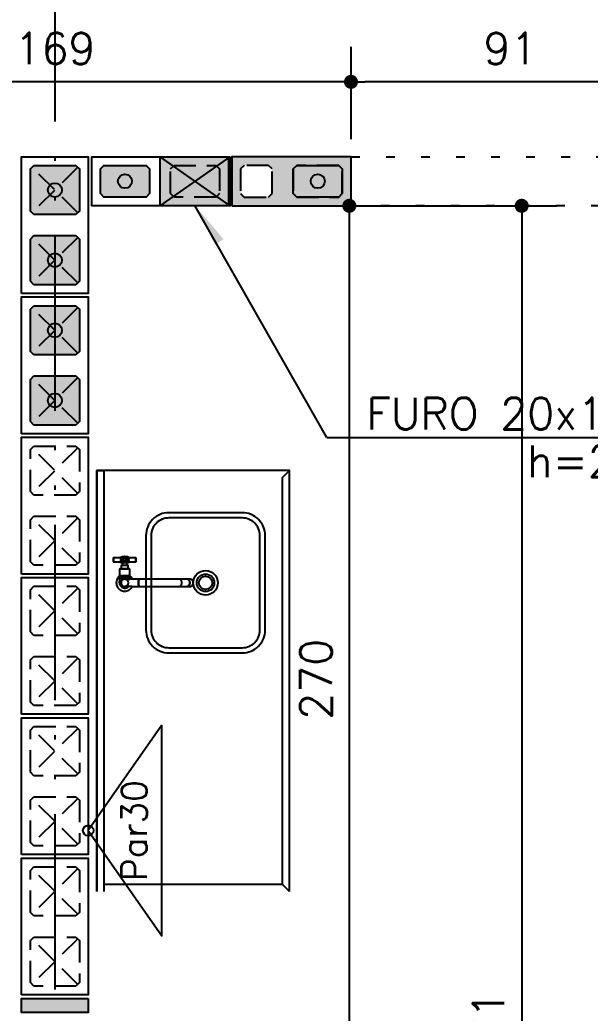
# Model space of a CAD drawing. Extents: x -14651 to 3496, y -4567 to 1191.
# Drawn here: x 854 to 1016.8, y 91.2 to 374.4 of the extents above; entities that cross this region are included whole.
import ezdxf
from ezdxf.enums import TextEntityAlignment as Align

# ---------------------------------------------------------------- set-up
doc = ezdxf.new("R2010")
doc.units = 0
doc.header["$LTSCALE"] = 25
for name, pattern in [('DASHED2', [0.375, 0.25, -0.125]), ('ESTILO_TQS_0002', [0.4, 0.1, -0.3]), ('ESTILO_TQS_0004', [3.3, 2, -0.4, 0.05, -0.4, 0.05, -0.4])]:
    doc.linetypes.add(name, pattern=pattern)
for name, color, linetype in [('203', 1, 'DASHED2'), ('213', 252, 'Continuous'), ('241', 2, 'Continuous'), ('247', 50, 'Continuous'), ('248', 100, 'Continuous'), ('253', 251, 'Continuous'), ('ALVENARIA NÃO ESTRUTURAL', 242, 'Continuous'), ('Arranque', 14, 'Continuous'), ('COTA', 1, 'Continuous'), ('EIXOS', 1, 'ESTILO_TQS_0004'), ('FERRO', 5, 'Continuous'), ('H2', 252, 'Continuous'), ('Linha_fina', 1, 'Continuous'), ('Pena_2', 2, 'Continuous'), ('PORTA', 3, 'ESTILO_TQS_0002'), ('PROJ', 252, 'Continuous'), ('T1', 2, 'Continuous'), ('VIGA', 3, 'Continuous')]:
    doc.layers.add(name, color=color, linetype=linetype)
doc.styles.add('COTA', font='romans.shx')
doc.styles.add('Texto1', font='romans.shx', dxfattribs={"height": 9})
doc.dimstyles.new('forma', dxfattribs={"dimscale": 5, "dimtxt": 1.8, "dimasz": 0.8, "dimexe": 2, "dimexo": 1, "dimgap": 1, "dimtad": 1, "dimdec": 1, "dimzin": 9, "dimtxsty": 'COTA', "dimblk1": 'DOT', "dimblk2": 'DOT', "dimsah": 1, "dimcen": 0, "dimdle": 1, "dimclrd": 256, "dimclre": 256, "dimclrt": 2, "dimadec": 0, "dimazin": 0, "dimtfac": 1, "dimtdec": 0, "dimtmove": 0, "dimatfit": 3, "dimfxl": 1, "dimtolj": 1, "dimtzin": 0, "dimarcsym": 0})

# ---------------------------------------------------------------- blocks, each defined once
blk = doc.blocks.new('P4020')
blk.add_lwpolyline([(-19.5, -9.5), (19.5, -9.5), (19.5, 9.5), (-19.5, 9.5), (-19.5, -9.5)])
at = {"color": 1, "linetype": 'DASHED2'}
for points in [[(-17, -6), (-16, -7), (-4, -7), (-3, -6), (-3, 6), (-4, 7), (-16, 7), (-17, 6), (-17, -6)], [(3, -6), (4, -7), (16, -7), (17, -6), (17, 6), (16, 7), (4, 7), (3, 6), (3, -6)]]:
    blk.add_lwpolyline(points, dxfattribs=at)
at = {"layer": '203', "color": 253}
for p, q in [((-16.5, 6.5), (-3.5, -6.5)), ((-3.5, 6.5), (-16.5, -6.5)), ((16.5, 6.5), (3.5, -6.5)), ((3.5, 6.5), (16.5, -6.5))]:
    blk.add_line(p, q, dxfattribs=at)
blk = doc.blocks.new('P0520')
at = {"layer": '253'}
blk.add_hatch(color=129, dxfattribs=at).paths.add_polyline_path([(2, 9.5), (-2, 9.5), (-2, -9.5), (2, -9.5)])
blk.add_lwpolyline([(2, 9.5), (-2, 9.5), (-2, -9.5), (2, -9.5), (2, 9.5)])
blk = doc.blocks.new('P3515')
at = {"layer": '248'}
h = blk.add_hatch(color=100, dxfattribs=at)
h.paths.add_polyline_path([(17, 7), (-17, 7), (-17, -7), (17, -7)])
h.paths.add_polyline_path([(-5.5, -3.5), (-6.5, -4.5), (-13.5, -4.5), (-14.5, -3.5), (-14.5, 3.5), (-13.5, 4.5), (-6.5, 4.5), (-5.5, 3.5)], flags=16)
h.paths.add_polyline_path([(0.5, 3.5), (1.5, 4.5), (13.5, 4.5), (14.5, 3.5), (14.5, -3.5), (13.5, -4.5), (1.5, -4.5), (0.5, -3.5)], flags=16)
blk.add_lwpolyline([(-17, -7), (17, -7), (17, 7), (-17, 7), (-17, -7)])
at = {"color": 1, "linetype": 'DASHED2'}
for points in [[(-14.5, -3.5), (-13.5, -4.5), (-6.5, -4.5), (-5.5, -3.5), (-5.5, 3.5), (-6.5, 4.5), (-13.5, 4.5), (-14.5, 3.5), (-14.5, -3.5)], [(0.5, -3.5), (1.5, -4.5), (13.5, -4.5), (14.5, -3.5), (14.5, 3.5), (13.5, 4.5), (1.5, 4.5), (0.5, 3.5), (0.5, -3.5)]]:
    blk.add_lwpolyline(points, dxfattribs=at)
blk = doc.blocks.new('P4015', base_point=(5842102.11612, -8124149.02973))
blk.add_lwpolyline([(5842082.61612, -8124156.02973), (5842121.61612, -8124156.02973), (5842121.61612, -8124142.02973), (5842082.61612, -8124142.02973), (5842082.61612, -8124156.02973)])
at = {"color": 1, "linetype": 'DASHED2'}
for points in [[(5842085.11612, -8124152.52973), (5842086.11612, -8124153.52973), (5842098.11612, -8124153.52973), (5842099.11612, -8124152.52973), (5842099.11612, -8124145.52973), (5842098.11612, -8124144.52973), (5842086.11612, -8124144.52973), (5842085.11612, -8124145.52973), (5842085.11612, -8124152.52973)], [(5842105.11612, -8124152.52973), (5842106.11612, -8124153.52973), (5842118.11612, -8124153.52973), (5842119.11612, -8124152.52973), (5842119.11612, -8124145.52973), (5842118.11612, -8124144.52973), (5842106.11612, -8124144.52973), (5842105.11612, -8124145.52973), (5842105.11612, -8124152.52973)]]:
    blk.add_lwpolyline(points, dxfattribs=at)
blk = doc.blocks.new('GR-1414')
at = {"layer": '213'}
h = blk.add_hatch(color=256, dxfattribs=at)
h.paths.add_polyline_path([(6, -7), (7, -6), (7, 6), (6, 7), (-6, 7), (-7, 6), (-7, -6), (-6, -7)])
h.paths.add_polyline_path([(2, 0, 1), (-2, 0, 1)], flags=16)
at = {"layer": 'Arranque'}
blk.add_hatch(color=256, dxfattribs=at).paths.add_polyline_path([(2, 0, 1), (-2, 0, 1)])
at = {"layer": '213'}
for p, q in [((-7, 6), (-6, 7)), ((-7, -6), (-7, 6)), ((-6, 7), (6, 7)), ((6, 7), (7, 6)), ((7, 6), (7, -6)), ((-6, -7), (-7, -6)), ((6, -7), (-6, -7)), ((7, -6), (6, -7))]:
    blk.add_line(p, q, dxfattribs=at)
at = {"layer": 'FERRO', "linetype": 'Continuous'}
blk.add_circle((0, 0), 2, dxfattribs=at)
blk = doc.blocks.new('GR-1409')
at = {"layer": '213'}
h = blk.add_hatch(color=256, dxfattribs=at)
h.paths.add_polyline_path([(-6, 4.5), (-7, 3.5), (-7, -3.5), (-6, -4.5), (6, -4.5), (7, -3.5), (7, 3.5), (6, 4.5)])
h.paths.add_polyline_path([(-2, 0, 1), (2, 0, 1)], flags=16)
at = {"layer": 'Arranque'}
blk.add_hatch(color=256, dxfattribs=at).paths.add_polyline_path([(-2, 0, 1), (2, 0, 1)])
at = {"layer": '213'}
blk.add_lwpolyline([(-7, 3.5), (-6, 4.5), (6, 4.5), (7, 3.5), (7, -3.5), (6, -4.5), (-6, -4.5), (-7, -3.5), (-7, 3.5)], dxfattribs=at)
at = {"layer": 'FERRO', "linetype": 'Continuous'}
blk.add_circle((0, 0), 2, dxfattribs=at)
blk = doc.blocks.new('A$C8e916747')
at = {"layer": 'PROJ'}
for p, q in [((1045.54, -968.55), (1045.54, -969.65)), ((1049.92, -968.4), (1047.57, -968.4)), ((1049.6, -968.2), (1047.89, -968.2)), ((1051.95, -969.65), (1051.95, -968.55)), ((1047.59, -969.7), (1048.52, -969.7)), ((1048.97, -969.7), (1049.9, -969.7)), ((1050.25, -973.79), (1047.24, -973.79)), ((1047.24, -973.79), (1047.24, -975.59)), ((1050.22, -971.79), (1047.27, -971.79)), ((1047.54, -973.69), (1047.54, -973.79)), ((1047.74, -971.59), (1049.75, -971.59)), ((1049.95, -973.79), (1049.95, -973.69)), ((1050.25, -974.59), (1050.25, -973.79)), ((1047.24, -975.59), (1047.24, -975.59)), ((1048.75, -974.59), (1048.77, -974.59)), ((1048.78, -976.69), (1048.75, -976.69)), ((1048.77, -974.59), (1048.82, -974.6)), ((1048.82, -976.69), (1048.78, -976.69))]:
    blk.add_line(p, q, dxfattribs=at)
for points in [[(1095.81, -1063.65), (1095.81, -943.65), (1040.81, -943.65), (1040.81, -1063.65)], [(1040.81, -1063.65), (1040.81, -943.65), (1042.81, -943.65), (1042.81, -1063.65)], [(1095.81, -1063.65), (1093.81, -1061.65), (1093.81, -945.65), (1095.81, -943.65)], [(1047.89, -968.3), (1049.6, -968.3)], [(1048.13, -969.9), (1049.36, -969.9)], [(1049.36, -970.68), (1048.13, -970.68)], [(1050.15, -973.69), (1047.34, -973.69)], [(1049.85, -971.69), (1047.64, -971.69)], [(1050.91, -974.59), (1048.81, -974.59), (1048.74, -974.59), (1048.67, -974.6), (1048.61, -974.6), (1048.56, -974.61), (1048.54, -974.62), (1048.51, -974.62), (1048.49, -974.63), (1048.48, -974.63), (1048.46, -974.63), (1048.45, -974.64), (1048.44, -974.64), (1048.42, -974.65), (1048.4, -974.65), (1048.38, -974.66), (1048.36, -974.67), (1048.35, -974.67), (1048.33, -974.68), (1048.31, -974.69), (1048.28, -974.7), (1048.25, -974.72), (1048.22, -974.74), (1048.19, -974.76), (1048.15, -974.78), (1048.1, -974.82), (1048.05, -974.86), (1047.99, -974.91), (1047.95, -974.97), (1047.9, -975.03), (1047.86, -975.09), (1047.82, -975.15), (1047.79, -975.22), (1047.76, -975.29), (1047.74, -975.37), (1047.72, -975.44), (1047.71, -975.52), (1047.7, -975.59), (1047.7, -975.67), (1047.71, -975.75), (1047.72, -975.82), (1047.73, -975.9), (1047.75, -975.97), (1047.78, -976.04), (1047.81, -976.11), (1047.85, -976.18), (1047.89, -976.24), (1047.93, -976.3), (1047.98, -976.36), (1048.02, -976.4), (1048.06, -976.43), (1048.08, -976.45), (1048.09, -976.46), (1048.11, -976.47), (1048.13, -976.49), (1048.15, -976.5), (1048.17, -976.52), (1048.19, -976.53), (1048.21, -976.54), (1048.24, -976.56), (1048.27, -976.57), (1048.3, -976.59), (1048.34, -976.6), (1048.42, -976.63), (1048.51, -976.66), (1048.6, -976.68), (1048.71, -976.69), (1048.81, -976.69)], [(1050.91, -976.69), (1048.78, -976.69)], [(1066.73, -974.66), (1066.87, -974.73), (1067, -974.84), (1067.11, -974.97), (1067.2, -975.12), (1067.27, -975.28), (1067.31, -975.46), (1067.32, -975.64), (1067.31, -975.82), (1067.27, -976), (1067.2, -976.17), (1067.11, -976.32), (1067, -976.45), (1066.87, -976.55), (1066.73, -976.63), (1066.72, -976.63)], [(1093.81, -1061.65), (1042.81, -1061.65), (1042.81, -1063.65)]]:
    blk.add_lwpolyline(points, dxfattribs=at)
for points in [[(1082.31, -955.65), (1061.31, -955.65, 0.414214), (1054.81, -962.15), (1054.81, -989.15, 0.414214), (1061.31, -995.65), (1082.31, -995.65, 0.414214), (1088.81, -989.15), (1088.81, -962.15, 0.414214)], [(1082.31, -957.15), (1061.31, -957.15, 0.414214), (1056.31, -962.15), (1056.31, -989.15, 0.414214), (1061.31, -994.15), (1082.31, -994.15, 0.414214), (1087.31, -989.15), (1087.31, -962.15, 0.414214)], [(1048.15, -969.03), (1048.14, -969.12), (1048.15, -969.19), (1048.16, -969.27), (1048.18, -969.32), (1048.2, -969.37), (1048.22, -969.42), (1048.25, -969.47), (1048.28, -969.51), (1048.31, -969.55), (1048.37, -969.61), (1048.43, -969.66), (1048.48, -969.68), (1048.52, -969.7), (1048.53, -969.66), (1048.54, -969.61, 0.192103), (1048.95, -969.61), (1048.96, -969.65), (1048.97, -969.7), (1049.02, -969.68), (1049.07, -969.65), (1049.11, -969.62), (1049.15, -969.58), (1049.18, -969.54), (1049.23, -969.49), (1049.28, -969.4), (1049.31, -969.31), (1049.33, -969.25), (1049.34, -969.2), (1049.34, -969.15), (1049.35, -969.1), (1049.34, -969.03), (1049.33, -968.95), (1049.31, -968.88), (1049.29, -968.83), (1049.27, -968.78), (1049.24, -968.73), (1049.21, -968.68), (1049.16, -968.63), (1049.09, -968.56), (1049.01, -968.51), (1048.92, -968.48), (1048.84, -968.46), (1048.78, -968.45), (1048.72, -968.45), (1048.66, -968.45), (1048.61, -968.47), (1048.55, -968.48), (1048.48, -968.51), (1048.42, -968.55), (1048.38, -968.58), (1048.34, -968.62), (1048.31, -968.65), (1048.28, -968.69), (1048.23, -968.75), (1048.19, -968.84), (1048.16, -968.93)], [(1048.97, -969.6), (1048.96, -969.61, 0.017847), (1049, -969.59), (1048.99, -969.59, 0.017789), (1049.03, -969.57), (1049.02, -969.58, 0.021587), (1049.06, -969.55), (1049.05, -969.56, 0.027178), (1049.1, -969.52), (1049.09, -969.53, 0.016694), (1049.12, -969.51), (1049.12, -969.51, 0.029524), (1049.16, -969.46), (1049.15, -969.47, 0.024437), (1049.19, -969.43), (1049.18, -969.44, 0.02481), (1049.21, -969.39), (1049.21, -969.4, 0.023752), (1049.23, -969.35), (1049.23, -969.36, 0.022023), (1049.25, -969.32), (1049.25, -969.33, 0.022441), (1049.27, -969.28), (1049.26, -969.29, 0.022868), (1049.28, -969.24), (1049.27, -969.25, 0.020181), (1049.29, -969.21), (1049.28, -969.22, 0.015814), (1049.29, -969.18), (1049.29, -969.19, 0.015915), (1049.29, -969.16), (1049.29, -969.16, 0.025741), (1049.3, -969.11), (1049.3, -969.11, 0.018498), (1049.3, -969.07), (1049.3, -969.08, 0.017313), (1049.29, -969.04), (1049.29, -969.05, 0.018157), (1049.29, -969.01), (1049.29, -969.01, 0.018149), (1049.28, -968.98), (1049.28, -968.98, 0.018439), (1049.27, -968.94), (1049.28, -968.95, 0.018647), (1049.26, -968.91), (1049.27, -968.92, 0.018581), (1049.25, -968.88), (1049.26, -968.89, 0.021766), (1049.24, -968.85), (1049.24, -968.86, 0.026407), (1049.21, -968.81), (1049.22, -968.82, 0.026609), (1049.19, -968.77), (1049.19, -968.78, 0.026914), (1049.16, -968.73), (1049.16, -968.74, 0.025672), (1049.12, -968.7), (1049.13, -968.71, 0.023779), (1049.09, -968.67), (1049.1, -968.68, 0.024124), (1049.06, -968.65), (1049.07, -968.65, 0.024539), (1049.02, -968.62), (1049.03, -968.63, 0.024082), (1048.98, -968.6), (1048.99, -968.61, 0.023177), (1048.95, -968.59), (1048.96, -968.59, 0.023669), (1048.91, -968.57), (1048.92, -968.58, 0.024126), (1048.87, -968.56), (1048.88, -968.56, 0.020906), (1048.83, -968.56), (1048.84, -968.56, 0.015716), (1048.8, -968.55), (1048.81, -968.55, 0.01579), (1048.78, -968.55), (1048.78, -968.55, 0.016075), (1048.75, -968.55), (1048.76, -968.55, 0.016281), (1048.72, -968.55), (1048.73, -968.55, 0.016316), (1048.69, -968.55), (1048.7, -968.55, 0.01533), (1048.66, -968.55), (1048.67, -968.55, 0.013711), (1048.64, -968.56), (1048.65, -968.56, 0.013749), (1048.62, -968.56), (1048.62, -968.56, 0.013768), (1048.59, -968.57), (1048.6, -968.57, 0.015624), (1048.57, -968.58), (1048.57, -968.58, 0.018303), (1048.54, -968.59), (1048.54, -968.59, 0.018249), (1048.51, -968.6), (1048.51, -968.6, 0.018455), (1048.48, -968.62), (1048.49, -968.61, 0.018647), (1048.45, -968.63), (1048.46, -968.63, 0.018591), (1048.42, -968.65), (1048.43, -968.65, 0.021186), (1048.39, -968.68), (1048.4, -968.67, 0.025016), (1048.36, -968.71), (1048.37, -968.7, 0.025258), (1048.33, -968.74), (1048.34, -968.73, 0.025603), (1048.3, -968.77), (1048.31, -968.76, 0.024312), (1048.28, -968.81), (1048.28, -968.8, 0.022281), (1048.26, -968.84), (1048.26, -968.83, 0.022662), (1048.24, -968.88), (1048.24, -968.87, 0.023081), (1048.23, -968.92), (1048.23, -968.91, 0.023127), (1048.21, -968.95), (1048.22, -968.95, 0.022918), (1048.2, -968.99), (1048.21, -968.98, 0.020264), (1048.2, -969.03), (1048.2, -969.02, 0.015918), (1048.2, -969.06), (1048.2, -969.05, 0.015999), (1048.19, -969.08), (1048.19, -969.08, 0.556946)], [(1047.57, -969.73, -0.023181), (1047.59, -969.7), (1048.52, -969.7), (1048.57, -969.71), (1048.64, -969.73), (1048.73, -969.73), (1048.82, -969.73), (1048.91, -969.72), (1048.97, -969.7), (1049.9, -969.7, -0.022959), (1049.92, -969.73, -0.366689), (1049.72, -969.9), (1049.36, -969.9), (1048.13, -969.9), (1047.77, -969.9, -0.366483)], [(1048.29, -969.1, 1), (1049.2, -969.1, 1)], [(1047.54, -973.69), (1047.54, -973.79), (1047.24, -973.79), (1047.24, -975.61), (1047.24, -975.59), (1047.25, -975.59), (1047.25, -975.76), (1047.29, -976), (1047.36, -976.24), (1047.48, -976.45), (1047.63, -976.65), (1047.81, -976.82), (1047.96, -976.92), (1048.18, -977.03), (1048.41, -977.11), (1048.65, -977.14), (1048.75, -977.15), (1048.99, -977.13), (1049.23, -977.07), (1049.45, -976.97), (1049.53, -976.92), (1049.73, -976.78), (1049.82, -976.69), (1048.8, -976.69), (1048.79, -976.69, 0.956818), (1048.79, -974.59), (1048.81, -974.59, 0.005512), (1048.78, -974.59), (1048.81, -974.59), (1050.25, -974.59), (1050.25, -973.79), (1049.95, -973.79), (1049.95, -973.69)]]:
    blk.add_lwpolyline(points, format="xyb", close=True, dxfattribs=at)
for points in [[(1047.5, -968.6), (1047.51, -968.61), (1047.52, -968.63), (1047.53, -968.66), (1047.54, -968.69), (1047.56, -968.72), (1047.57, -968.75), (1047.59, -968.79), (1047.6, -968.83), (1047.61, -968.86), (1047.62, -968.88), (1047.62, -968.91), (1047.63, -968.93), (1047.63, -968.96), (1047.64, -968.99), (1047.64, -969.02), (1047.64, -969.05), (1047.65, -969.07), (1047.65, -969.1), (1047.65, -969.13), (1047.64, -969.16), (1047.64, -969.18), (1047.64, -969.22), (1047.63, -969.26), (1047.62, -969.3), (1047.61, -969.34), (1047.6, -969.37), (1047.59, -969.41), (1047.57, -969.44), (1047.56, -969.48), (1047.54, -969.51), (1047.53, -969.54), (1047.52, -969.56), (1047.51, -969.58), (1047.5, -969.59), (1047.49, -969.61), (1047.5, -969.61), (1047.52, -969.61), (1047.54, -969.62), (1047.55, -969.63), (1047.56, -969.64), (1047.57, -969.65), (1047.58, -969.67), (1047.59, -969.68), (1047.59, -969.7), (1047.61, -969.65), (1047.63, -969.6), (1047.66, -969.52), (1047.68, -969.44), (1047.71, -969.36), (1047.72, -969.27), (1047.73, -969.17), (1047.73, -969.08), (1047.73, -969.01), (1047.72, -968.93), (1047.71, -968.88), (1047.7, -968.83), (1047.69, -968.78), (1047.68, -968.73), (1047.66, -968.67), (1047.63, -968.59), (1047.61, -968.54), (1047.59, -968.49), (1047.58, -968.47), (1047.58, -968.49), (1047.59, -968.5), (1047.6, -968.52), (1047.61, -968.55), (1047.62, -968.58), (1047.64, -968.61), (1047.65, -968.65), (1047.66, -968.68), (1047.68, -968.73), (1047.69, -968.78), (1047.7, -968.83), (1047.71, -968.88), (1047.72, -968.92), (1047.72, -968.95), (1047.73, -968.99), (1047.73, -969.02), (1047.73, -969.06), (1047.73, -969.1), (1047.73, -969.15), (1047.73, -969.2), (1047.72, -969.25), (1047.72, -969.29), (1047.71, -969.34), (1047.7, -969.38), (1047.69, -969.42), (1047.68, -969.46), (1047.67, -969.5), (1047.65, -969.54), (1047.64, -969.58), (1047.63, -969.62), (1047.62, -969.64), (1047.61, -969.66), (1047.6, -969.68), (1047.59, -969.7), (1047.58, -969.65), (1047.54, -969.62), (1047.49, -969.61), (1047.52, -969.57), (1047.54, -969.52), (1047.57, -969.46), (1047.59, -969.39), (1047.62, -969.32), (1047.63, -969.24), (1047.64, -969.17), (1047.65, -969.11), (1047.65, -969.06), (1047.64, -969), (1047.63, -968.94), (1047.61, -968.87), (1047.59, -968.81), (1047.56, -968.73), (1047.54, -968.67), (1047.51, -968.62)], [(1049.77, -968.93), (1049.76, -969), (1049.76, -969.05), (1049.76, -969.1), (1049.76, -969.17), (1049.77, -969.25), (1049.78, -969.32), (1049.79, -969.37), (1049.8, -969.42), (1049.82, -969.49), (1049.85, -969.57), (1049.87, -969.63), (1049.9, -969.69), (1049.91, -969.68), (1049.9, -969.7), (1049.89, -969.69), (1049.89, -969.68), (1049.88, -969.65), (1049.87, -969.62), (1049.85, -969.59), (1049.84, -969.56), (1049.83, -969.51), (1049.81, -969.47), (1049.8, -969.42), (1049.79, -969.37), (1049.78, -969.32), (1049.77, -969.27), (1049.77, -969.23), (1049.76, -969.19), (1049.76, -969.15), (1049.76, -969.1), (1049.76, -969.05), (1049.76, -969), (1049.77, -968.95), (1049.77, -968.91), (1049.78, -968.86), (1049.79, -968.82), (1049.8, -968.78), (1049.81, -968.73), (1049.82, -968.69), (1049.84, -968.66), (1049.85, -968.62), (1049.86, -968.58), (1049.88, -968.55), (1049.89, -968.53), (1049.89, -968.51), (1049.91, -968.48), (1049.92, -968.46), (1049.9, -968.5), (1049.88, -968.54), (1049.86, -968.6), (1049.83, -968.68), (1049.81, -968.76), (1049.79, -968.84)], [(1049.97, -969.56), (1049.96, -969.54), (1049.95, -969.51), (1049.94, -969.49), (1049.92, -969.45), (1049.9, -969.41), (1049.89, -969.37), (1049.88, -969.33), (1049.87, -969.3), (1049.86, -969.27), (1049.86, -969.24), (1049.85, -969.21), (1049.85, -969.18), (1049.85, -969.14), (1049.84, -969.12), (1049.84, -969.09), (1049.85, -969.06), (1049.85, -969.03), (1049.85, -969), (1049.85, -968.97), (1049.86, -968.94), (1049.87, -968.9), (1049.88, -968.86), (1049.89, -968.83), (1049.9, -968.79), (1049.92, -968.75), (1049.93, -968.72), (1049.94, -968.69), (1049.95, -968.69), (1049.96, -968.66), (1049.97, -968.63), (1049.98, -968.62), (1049.99, -968.6), (1050.01, -968.58), (1050.02, -968.56), (1050, -968.59), (1049.98, -968.63), (1049.95, -968.68), (1049.92, -968.74), (1049.9, -968.81), (1049.87, -968.88), (1049.86, -968.95), (1049.85, -969.02), (1049.84, -969.07), (1049.84, -969.13), (1049.85, -969.19), (1049.86, -969.25), (1049.87, -969.32), (1049.9, -969.39), (1049.93, -969.47), (1049.95, -969.53), (1049.98, -969.58), (1049.99, -969.6), (1049.99, -969.59)], [(1052.82, -974.68), (1052.79, -974.74), (1052.76, -974.82), (1052.74, -974.9), (1052.73, -974.95), (1052.72, -975.01), (1052.71, -975.08), (1052.7, -975.15), (1052.69, -975.22), (1052.68, -975.3), (1052.67, -975.38), (1052.67, -975.47), (1052.67, -975.56), (1052.67, -975.64), (1052.67, -975.73), (1052.67, -975.82), (1052.67, -975.9), (1052.68, -975.98), (1052.69, -976.06), (1052.7, -976.14), (1052.71, -976.21), (1052.72, -976.27), (1052.73, -976.33), (1052.74, -976.39), (1052.76, -976.46), (1052.79, -976.54), (1052.82, -976.6), (1052.85, -976.64), (1052.88, -976.68), (1052.9, -976.69), (1052.88, -976.68), (1052.87, -976.67), (1052.85, -976.65), (1052.84, -976.63), (1052.82, -976.61), (1052.81, -976.59), (1052.8, -976.56), (1052.78, -976.52), (1052.77, -976.48), (1052.76, -976.44), (1052.74, -976.39), (1052.73, -976.33), (1052.72, -976.27), (1052.71, -976.21), (1052.7, -976.14), (1052.69, -976.06), (1052.68, -975.98), (1052.67, -975.9), (1052.67, -975.82), (1052.67, -975.73), (1052.67, -975.64), (1052.67, -975.56), (1052.67, -975.47), (1052.67, -975.38), (1052.68, -975.3), (1052.69, -975.22), (1052.7, -975.15), (1052.71, -975.08), (1052.72, -975.01), (1052.73, -974.95), (1052.74, -974.9), (1052.76, -974.85), (1052.77, -974.8), (1052.78, -974.76), (1052.8, -974.73), (1052.81, -974.7), (1052.82, -974.67), (1052.84, -974.65), (1052.85, -974.63), (1052.87, -974.62), (1052.9, -974.6), (1052.91, -974.59), (1052.88, -974.6), (1052.85, -974.64)]]:
    blk.add_lwpolyline(points, close=True, dxfattribs=at)
blk.add_polyline3d([(1067.44, -974.61, 0), (1066.57, -974.61, 0), (1066.42, -974.59, 0), (1064.16, -974.59, 0), (1050.91, -974.59, 0), (1050.76, -974.32, 0), (1050.57, -974.07, 0), (1050.35, -973.85, 0), (1050.15, -973.69, 0), (1050.22, -973.69, 0), (1050.22, -971.79, 0), (1050.12, -971.69, 0), (1049.85, -971.69, 0), (1049.75, -971.59, 0), (1049.75, -970.68, 0), (1049.36, -970.68, 0), (1049.36, -969.9, 0), (1049.72, -969.9, 0), (1049.92, -969.73, 0), (1050.02, -969.65, 0), (1051.95, -969.65, 0), (1052.05, -969.55, 0), (1052.05, -968.65, 0), (1051.95, -968.55, 0), (1050.02, -968.55, 0), (1049.92, -968.45, 0), (1049.92, -968.4, 0), (1049.82, -968.3, 0), (1049.6, -968.3, 0), (1049.6, -968.2, 0), (1048.83, -968.12, 0), (1048.66, -968.12, 0), (1047.89, -968.2, 0), (1047.89, -968.3, 0), (1047.67, -968.3, 0), (1047.57, -968.4, 0), (1047.57, -968.45, 0), (1047.47, -968.55, 0), (1045.54, -968.55, 0), (1045.44, -968.65, 0), (1045.44, -969.55, 0), (1045.54, -969.65, 0), (1047.47, -969.65, 0), (1047.57, -969.73, 0), (1047.77, -969.9, 0), (1048.13, -969.9, 0), (1048.13, -970.68, 0), (1047.74, -970.68, 0), (1047.74, -971.59, 0), (1047.64, -971.69, 0), (1047.37, -971.69, 0), (1047.27, -971.79, 0), (1047.27, -973.69, 0), (1047.34, -973.69, 0), (1047.1, -973.89, 0), (1046.89, -974.12, 0), (1046.7, -974.37, 0), (1046.56, -974.64, 0), (1046.45, -974.93, 0), (1046.38, -975.23, 0), (1046.34, -975.54, 0), (1046.34, -975.64, 0), (1046.36, -975.95, 0), (1046.42, -976.26, 0), (1046.52, -976.55, 0), (1046.65, -976.83, 0), (1046.82, -977.09, 0), (1047.03, -977.32, 0), (1047.26, -977.53, 0), (1047.51, -977.71, 0), (1047.79, -977.85, 0), (1048.08, -977.95, 0), (1048.38, -978.02, 0), (1048.69, -978.05, 0), (1048.75, -978.05, 0), (1049.05, -978.03, 0), (1049.36, -977.97, 0), (1049.65, -977.87, 0), (1049.93, -977.73, 0), (1050.19, -977.56, 0), (1050.43, -977.36, 0), (1050.63, -977.13, 0), (1050.81, -976.88, 0), (1050.91, -976.69, 0), (1064.16, -976.69, 0), (1066.42, -976.69, 0), (1066.57, -976.68, 0), (1067.44, -976.68, 0), (1067.6, -976.66, 0), (1067.75, -976.61, 0), (1067.89, -976.54, 0), (1068.02, -976.44, 0), (1068.13, -976.31, 0), (1068.22, -976.16, 0), (1068.28, -976, 0), (1068.32, -975.82, 0), (1068.34, -975.64, 0), (1068.32, -975.46, 0), (1068.28, -975.29, 0), (1068.22, -975.13, 0), (1068.13, -974.98, 0), (1068.02, -974.85, 0), (1067.89, -974.75, 0), (1067.75, -974.67, 0), (1067.6, -974.62, 0), (1067.44, -974.61, 0)], close=True, dxfattribs=at)
for points in [[(1047.49, -969.61, 0), (1047.5, -969.59, 0), (1047.51, -969.58, 0), (1047.52, -969.56, 0), (1047.53, -969.54, 0), (1047.54, -969.51, 0), (1047.56, -969.48, 0), (1047.57, -969.44, 0), (1047.59, -969.41, 0), (1047.6, -969.37, 0), (1047.61, -969.34, 0), (1047.62, -969.3, 0), (1047.63, -969.26, 0), (1047.64, -969.22, 0), (1047.64, -969.18, 0), (1047.64, -969.16, 0), (1047.65, -969.13, 0), (1047.65, -969.1, 0), (1047.65, -969.07, 0), (1047.64, -969.05, 0), (1047.64, -969.02, 0), (1047.64, -968.99, 0), (1047.63, -968.96, 0), (1047.63, -968.93, 0), (1047.62, -968.91, 0), (1047.62, -968.88, 0), (1047.61, -968.86, 0), (1047.6, -968.83, 0), (1047.59, -968.79, 0), (1047.57, -968.75, 0), (1047.56, -968.72, 0), (1047.54, -968.69, 0), (1047.53, -968.66, 0), (1047.52, -968.63, 0), (1047.51, -968.61, 0), (1047.5, -968.6, 0), (1047.49, -968.58, 0), (1047.48, -968.57, 0), (1047.47, -968.56, 0), (1047.47, -968.55, 0), (1047.47, -968.55, 0), (1047.47, -968.55, 0)], [(1047.57, -968.45, 0), (1047.57, -968.45, 0), (1047.57, -968.45, 0), (1047.57, -968.46, 0), (1047.58, -968.47, 0), (1047.58, -968.49, 0), (1047.59, -968.5, 0), (1047.6, -968.52, 0), (1047.61, -968.55, 0), (1047.62, -968.58, 0), (1047.64, -968.61, 0), (1047.65, -968.65, 0), (1047.66, -968.68, 0), (1047.68, -968.73, 0), (1047.69, -968.78, 0), (1047.7, -968.83, 0), (1047.71, -968.88, 0), (1047.72, -968.92, 0), (1047.72, -968.95, 0), (1047.73, -968.99, 0), (1047.73, -969.02, 0), (1047.73, -969.06, 0), (1047.73, -969.1, 0), (1047.73, -969.15, 0), (1047.73, -969.2, 0), (1047.72, -969.25, 0), (1047.72, -969.29, 0), (1047.71, -969.34, 0), (1047.7, -969.38, 0), (1047.69, -969.42, 0), (1047.68, -969.46, 0), (1047.67, -969.5, 0), (1047.65, -969.54, 0), (1047.64, -969.58, 0), (1047.63, -969.62, 0), (1047.62, -969.64, 0), (1047.61, -969.66, 0), (1047.6, -969.68, 0), (1047.59, -969.7, 0)], [(1048.52, -969.7, 0), (1048.49, -969.69, 0), (1048.47, -969.68, 0), (1048.45, -969.66, 0), (1048.43, -969.65, 0), (1048.39, -969.62, 0), (1048.35, -969.59, 0), (1048.31, -969.55, 0), (1048.28, -969.51, 0), (1048.25, -969.47, 0), (1048.22, -969.42, 0), (1048.2, -969.37, 0), (1048.18, -969.32, 0), (1048.17, -969.28, 0), (1048.16, -969.25, 0), (1048.15, -969.21, 0), (1048.15, -969.17, 0), (1048.15, -969.14, 0), (1048.15, -969.1, 0), (1048.15, -969.05, 0), (1048.15, -969, 0), (1048.16, -968.95, 0), (1048.17, -968.91, 0), (1048.19, -968.86, 0), (1048.2, -968.82, 0), (1048.22, -968.78, 0), (1048.25, -968.74, 0), (1048.28, -968.69, 0), (1048.31, -968.65, 0), (1048.34, -968.62, 0), (1048.38, -968.58, 0), (1048.41, -968.56, 0), (1048.44, -968.54, 0), (1048.47, -968.52, 0), (1048.5, -968.51, 0), (1048.53, -968.49, 0), (1048.57, -968.48, 0), (1048.59, -968.47, 0), (1048.62, -968.46, 0), (1048.64, -968.46, 0), (1048.67, -968.45, 0), (1048.7, -968.45, 0), (1048.73, -968.45, 0), (1048.76, -968.45, 0), (1048.79, -968.45, 0), (1048.82, -968.45, 0), (1048.85, -968.46, 0), (1048.9, -968.47, 0), (1048.94, -968.48, 0), (1048.98, -968.5, 0), (1049.03, -968.52, 0), (1049.07, -968.55, 0), (1049.1, -968.58, 0), (1049.14, -968.61, 0), (1049.17, -968.64, 0), (1049.21, -968.68, 0), (1049.24, -968.73, 0), (1049.27, -968.78, 0), (1049.29, -968.83, 0), (1049.31, -968.88, 0), (1049.33, -968.93, 0), (1049.33, -968.97, 0), (1049.34, -969.01, 0), (1049.34, -969.05, 0), (1049.35, -969.1, 0), (1049.34, -969.15, 0), (1049.34, -969.2, 0), (1049.33, -969.25, 0), (1049.32, -969.29, 0), (1049.3, -969.34, 0), (1049.29, -969.38, 0), (1049.27, -969.42, 0), (1049.24, -969.46, 0), (1049.22, -969.5, 0), (1049.18, -969.54, 0), (1049.15, -969.58, 0), (1049.11, -969.62, 0), (1049.07, -969.65, 0), (1049.04, -969.67, 0), (1049.01, -969.68, 0), (1048.97, -969.7, 0)], [(1049.3, -969.1, 0), (1049.3, -969.08, 0), (1049.29, -969.05, 0), (1049.29, -969.02, 0), (1049.29, -968.99, 0), (1049.28, -968.96, 0), (1049.27, -968.93, 0), (1049.26, -968.9, 0), (1049.25, -968.87, 0), (1049.22, -968.83, 0), (1049.2, -968.79, 0), (1049.17, -968.75, 0), (1049.14, -968.71, 0), (1049.11, -968.68, 0), (1049.08, -968.66, 0), (1049.04, -968.63, 0), (1049, -968.61, 0), (1048.97, -968.59, 0), (1048.93, -968.58, 0), (1048.89, -968.57, 0), (1048.85, -968.56, 0), (1048.82, -968.55, 0), (1048.79, -968.55, 0), (1048.76, -968.55, 0), (1048.73, -968.55, 0), (1048.71, -968.55, 0), (1048.68, -968.55, 0), (1048.65, -968.56, 0), (1048.63, -968.56, 0), (1048.61, -968.57, 0), (1048.58, -968.57, 0), (1048.55, -968.58, 0), (1048.52, -968.6, 0), (1048.49, -968.61, 0), (1048.46, -968.63, 0), (1048.44, -968.64, 0), (1048.41, -968.66, 0), (1048.38, -968.69, 0), (1048.34, -968.72, 0), (1048.31, -968.76, 0), (1048.29, -968.79, 0), (1048.27, -968.82, 0), (1048.25, -968.86, 0), (1048.23, -968.9, 0), (1048.22, -968.94, 0), (1048.21, -968.97, 0), (1048.2, -969.01, 0), (1048.2, -969.04, 0), (1048.19, -969.07, 0), (1048.19, -969.1, 0), (1048.19, -969.1, 0)], [(1049.9, -969.7, 0), (1049.89, -969.69, 0), (1049.89, -969.68, 0), (1049.88, -969.65, 0), (1049.87, -969.62, 0), (1049.85, -969.59, 0), (1049.84, -969.56, 0), (1049.83, -969.51, 0), (1049.81, -969.47, 0), (1049.8, -969.42, 0), (1049.79, -969.37, 0), (1049.78, -969.32, 0), (1049.77, -969.27, 0), (1049.77, -969.23, 0), (1049.76, -969.19, 0), (1049.76, -969.15, 0), (1049.76, -969.1, 0), (1049.76, -969.05, 0), (1049.76, -969, 0), (1049.77, -968.95, 0), (1049.77, -968.91, 0), (1049.78, -968.86, 0), (1049.79, -968.82, 0), (1049.8, -968.78, 0), (1049.81, -968.73, 0), (1049.82, -968.69, 0), (1049.84, -968.66, 0), (1049.85, -968.62, 0), (1049.86, -968.58, 0), (1049.88, -968.55, 0), (1049.89, -968.53, 0), (1049.89, -968.51, 0), (1049.9, -968.5, 0), (1049.91, -968.48, 0), (1049.91, -968.47, 0), (1049.92, -968.46, 0), (1049.92, -968.46, 0), (1049.92, -968.45, 0), (1049.92, -968.45, 0), (1049.92, -968.45, 0)], [(1050.02, -968.55, 0), (1050.02, -968.55, 0), (1050.02, -968.55, 0), (1050.02, -968.56, 0), (1050.02, -968.56, 0), (1050.01, -968.57, 0), (1050, -968.58, 0), (1050, -968.59, 0), (1049.99, -968.6, 0), (1049.98, -968.62, 0), (1049.97, -968.63, 0), (1049.96, -968.66, 0), (1049.95, -968.69, 0), (1049.94, -968.69, 0), (1049.93, -968.72, 0), (1049.92, -968.75, 0), (1049.9, -968.79, 0), (1049.89, -968.83, 0), (1049.88, -968.86, 0), (1049.87, -968.9, 0), (1049.86, -968.94, 0), (1049.85, -968.97, 0), (1049.85, -969, 0), (1049.85, -969.03, 0), (1049.85, -969.06, 0), (1049.84, -969.09, 0), (1049.84, -969.12, 0), (1049.85, -969.14, 0), (1049.85, -969.18, 0), (1049.85, -969.21, 0), (1049.86, -969.24, 0), (1049.86, -969.27, 0), (1049.87, -969.3, 0), (1049.88, -969.33, 0), (1049.89, -969.37, 0), (1049.9, -969.41, 0), (1049.92, -969.45, 0), (1049.94, -969.49, 0), (1049.95, -969.51, 0), (1049.96, -969.54, 0), (1049.97, -969.56, 0), (1049.99, -969.59, 0), (1049.99, -969.6, 0), (1050, -969.61, 0)], [(1047.59, -969.7, 0), (1047.59, -969.68, 0), (1047.58, -969.67, 0), (1047.57, -969.65, 0), (1047.56, -969.64, 0), (1047.55, -969.63, 0), (1047.54, -969.62, 0), (1047.52, -969.61, 0), (1047.5, -969.61, 0), (1047.49, -969.61, 0)], [(1048.53, -969.61, 0), (1048.54, -969.61, 0), (1048.54, -969.62, 0), (1048.54, -969.62, 0), (1048.54, -969.63, 0), (1048.53, -969.65, 0), (1048.53, -969.66, 0), (1048.53, -969.68, 0), (1048.52, -969.69, 0), (1048.52, -969.7, 0)], [(1048.97, -969.7, 0), (1048.93, -969.71, 0), (1048.89, -969.72, 0), (1048.85, -969.73, 0), (1048.8, -969.73, 0), (1048.76, -969.73, 0), (1048.71, -969.73, 0), (1048.66, -969.73, 0), (1048.62, -969.72, 0), (1048.57, -969.71, 0), (1048.52, -969.7, 0)], [(1048.97, -969.7, 0), (1048.97, -969.68, 0), (1048.96, -969.67, 0), (1048.96, -969.65, 0), (1048.96, -969.64, 0), (1048.95, -969.63, 0), (1048.95, -969.62, 0), (1048.95, -969.61, 0), (1048.95, -969.61, 0), (1048.96, -969.61, 0)], [(1048.96, -969.61, 0), (1048.98, -969.6, 0), (1049.01, -969.58, 0), (1049.04, -969.57, 0), (1049.08, -969.54, 0), (1049.12, -969.51, 0), (1049.12, -969.51, 0), (1049.15, -969.48, 0), (1049.18, -969.44, 0), (1049.2, -969.41, 0), (1049.22, -969.37, 0), (1049.24, -969.34, 0), (1049.26, -969.3, 0), (1049.27, -969.26, 0), (1049.28, -969.22, 0), (1049.29, -969.2, 0), (1049.29, -969.17, 0), (1049.29, -969.14, 0), (1049.3, -969.11, 0), (1049.3, -969.1, 0)], [(1050, -969.61, 0), (1049.98, -969.61, 0), (1049.96, -969.62, 0), (1049.95, -969.62, 0), (1049.94, -969.63, 0), (1049.92, -969.65, 0), (1049.91, -969.66, 0), (1049.91, -969.68, 0), (1049.9, -969.69, 0), (1049.9, -969.7, 0)], [(1047.24, -975.59, 0), (1047.24, -975.58, 0), (1047.25, -975.53, 0), (1047.25, -975.45, 0), (1047.26, -975.35, 0), (1047.29, -975.2, 0), (1047.33, -975.05, 0), (1047.38, -974.89, 0), (1047.45, -974.74, 0), (1047.53, -974.58, 0), (1047.63, -974.44, 0), (1047.71, -974.34, 0), (1047.79, -974.25, 0), (1047.86, -974.19, 0), (1047.93, -974.13, 0), (1048, -974.08, 0), (1048.07, -974.03, 0), (1048.15, -973.99, 0), (1048.23, -973.95, 0), (1048.32, -973.91, 0), (1048.41, -973.89, 0), (1048.49, -973.86, 0), (1048.55, -973.85, 0), (1048.62, -973.85, 0), (1048.68, -973.84, 0), (1048.74, -973.84, 0), (1048.8, -973.84, 0), (1048.86, -973.85, 0), (1048.93, -973.85, 0), (1048.99, -973.86, 0), (1049.05, -973.88, 0), (1049.12, -973.9, 0), (1049.18, -973.92, 0), (1049.25, -973.94, 0), (1049.34, -973.99, 0), (1049.43, -974.04, 0), (1049.53, -974.11, 0), (1049.62, -974.18, 0), (1049.71, -974.26, 0), (1049.79, -974.34, 0), (1049.86, -974.44, 0), (1049.93, -974.54, 0), (1049.97, -974.59, 0)], [(1049.82, -974.59, 0), (1049.64, -974.43, 0), (1049.43, -974.3, 0), (1049.2, -974.21, 0), (1048.96, -974.16, 0), (1048.72, -974.14, 0), (1048.47, -974.16, 0), (1048.24, -974.23, 0), (1048.01, -974.33, 0), (1047.81, -974.47, 0), (1047.63, -974.63, 0), (1047.48, -974.83, 0), (1047.37, -975.04, 0), (1047.29, -975.28, 0), (1047.25, -975.52, 0), (1047.25, -975.76, 0), (1047.29, -976, 0), (1047.36, -976.24, 0), (1047.48, -976.45, 0), (1047.63, -976.65, 0), (1047.81, -976.82, 0), (1047.96, -976.92, 0)], [(1047.96, -976.92, 0), (1048.18, -977.03, 0), (1048.41, -977.11, 0), (1048.65, -977.14, 0), (1048.75, -977.15, 0)], [(1048.75, -977.15, 0), (1048.99, -977.13, 0), (1049.23, -977.07, 0), (1049.45, -976.97, 0), (1049.53, -976.92, 0)], [(1049.53, -976.92, 0), (1049.73, -976.78, 0), (1049.82, -976.69, 0)], [(1052.92, -976.69, 0), (1052.91, -976.69, 0), (1052.9, -976.69, 0), (1052.88, -976.68, 0), (1052.87, -976.67, 0), (1052.85, -976.65, 0), (1052.84, -976.63, 0), (1052.82, -976.61, 0), (1052.81, -976.59, 0), (1052.8, -976.56, 0), (1052.78, -976.52, 0), (1052.77, -976.48, 0), (1052.76, -976.44, 0), (1052.74, -976.39, 0), (1052.73, -976.33, 0), (1052.72, -976.27, 0), (1052.71, -976.21, 0), (1052.7, -976.14, 0), (1052.69, -976.06, 0), (1052.68, -975.98, 0), (1052.67, -975.9, 0), (1052.67, -975.82, 0), (1052.67, -975.73, 0), (1052.67, -975.64, 0), (1052.67, -975.56, 0), (1052.67, -975.47, 0), (1052.67, -975.38, 0), (1052.68, -975.3, 0), (1052.69, -975.22, 0), (1052.7, -975.15, 0), (1052.71, -975.08, 0), (1052.72, -975.01, 0), (1052.73, -974.95, 0), (1052.74, -974.9, 0), (1052.76, -974.85, 0), (1052.77, -974.8, 0), (1052.78, -974.76, 0), (1052.8, -974.73, 0), (1052.81, -974.7, 0), (1052.82, -974.67, 0), (1052.84, -974.65, 0), (1052.85, -974.63, 0), (1052.87, -974.62, 0), (1052.88, -974.61, 0), (1052.9, -974.6, 0), (1052.91, -974.59, 0), (1052.92, -974.59, 0)], [(1064.16, -976.69, 0), (1064.17, -976.69, 0), (1064.25, -976.69, 0), (1064.32, -976.68, 0), (1064.4, -976.66, 0), (1064.47, -976.63, 0), (1064.54, -976.6, 0), (1064.61, -976.56, 0), (1064.68, -976.51, 0), (1064.74, -976.45, 0), (1064.8, -976.4, 0), (1064.85, -976.33, 0), (1064.9, -976.26, 0), (1064.94, -976.19, 0), (1064.98, -976.11, 0), (1065.01, -976.03, 0), (1065.04, -975.95, 0), (1065.06, -975.86, 0), (1065.07, -975.77, 0), (1065.08, -975.69, 0), (1065.08, -975.6, 0), (1065.07, -975.51, 0), (1065.06, -975.42, 0), (1065.04, -975.34, 0), (1065.01, -975.25, 0), (1064.98, -975.17, 0), (1064.94, -975.09, 0), (1064.9, -975.02, 0), (1064.85, -974.95, 0), (1064.8, -974.89, 0), (1064.74, -974.83, 0), (1064.68, -974.78, 0), (1064.61, -974.73, 0), (1064.54, -974.69, 0), (1064.47, -974.66, 0), (1064.4, -974.63, 0), (1064.32, -974.61, 0), (1064.25, -974.6, 0), (1064.17, -974.59, 0), (1064.16, -974.59, 0)], [(1066.68, -976.65, 0), (1066.83, -976.59, 0), (1066.97, -976.5, 0), (1067.09, -976.38, 0), (1067.19, -976.25, 0), (1067.27, -976.09, 0), (1067.33, -975.92, 0), (1067.36, -975.75, 0), (1067.36, -975.57, 0), (1067.33, -975.39, 0), (1067.28, -975.22, 0), (1067.21, -975.06, 0), (1067.11, -974.92, 0), (1066.99, -974.8, 0), (1066.86, -974.71, 0), (1066.71, -974.65, 0), (1066.68, -974.64, 0)]]:
    blk.add_polyline3d(points, dxfattribs=at)
for centre, radius in [((1048.75, -969.1), 0.551), ((1048.75, -969.1), 0.451), ((1071.81, -975.65), 3.5), ((1071.81, -975.65), 2.5), ((1071.81, -975.65), 1.9)]:
    blk.add_circle(centre, radius, dxfattribs=at)
for centre, radius, start, end in [((1047.8, -969.78), 0.352, 150.1276, 157.7217), ((1047.94, -969.93), 0.416, 146.2686, 151.5782), ((1048.75, -969.1), 0.551, 180.0005, 247.5122), ((1048.75, -969.1), 0.551, 247.5302, 292.479), ((1049.55, -969.93), 0.419, 28.4382, 33.6982), ((1049.69, -969.78), 0.352, 22.2747, 29.856), ((1048.75, -975.64), 1.3, 53.7744, 306.2239), ((1048.75, -975.64), 1.2, 60.8871, 299.1104), ((1048.75, -975.64), 1.05, 271.7501, 88.7731)]:
    blk.add_arc(centre, radius, start, end, dxfattribs=at)
blk = doc.blocks.new('ss')
at = {"layer": 'Linha_fina'}
blk.add_solid([(0, 0), (-2.501, -0.287), (-2.499, 0.296)], dxfattribs=at)
blk = doc.blocks.new('_Dot')
at = {"color": 0, "linetype": 'ByBlock', "lineweight": -2}
blk.add_line((-0.5, 0), (-1, 0), dxfattribs=at)
at = {"color": 0, "linetype": 'ByBlock', "const_width": 0.5}
blk.add_lwpolyline([(-0.25, 0, 1), (0.25, 0, 1)], format="xyb", close=True, dxfattribs=at)
blk = doc.blocks.new('*D196')
at = {"layer": 'COTA', "lineweight": -2, "transparency": 16777216}
for p, q in [((948.52, 340.4), (948.52, 366.75)), ((1039.52, 340.4), (1039.52, 366.75)), ((1035.52, 356.75), (952.52, 356.75))]:
    blk.add_line(p, q, dxfattribs=at)
at = {"layer": 'Defpoints', "color": 0, "transparency": 16777216}
for p in [(948.52, 356.75), (948.52, 335.4), (1039.52, 335.4)]:
    blk.add_point(p, dxfattribs=at)
at = {"layer": 'COTA', "lineweight": -2, "transparency": 16777216, "xscale": 4, "yscale": 4, "zscale": 4, "rotation": 180}
blk.add_blockref('_Dot', (948.52, 356.75), dxfattribs=at)
at = {"layer": 'COTA', "lineweight": -2, "transparency": 16777216, "xscale": 4, "yscale": 4, "zscale": 4}
blk.add_blockref('_Dot', (1039.52, 356.75), dxfattribs=at)
at = {"layer": 'COTA', "color": 2, "transparency": 16777216, "insert": (994.02, 366.25), "char_height": 9, "attachment_point": 5, "style": 'COTA'}
blk.add_mtext('\\A1;91 ', dxfattribs=at)
blk = doc.blocks.new('*D197')
at = {"layer": 'COTA', "lineweight": -2, "transparency": 16777216}
for p, q in [((779.52, 340.4), (779.52, 366.75)), ((948.52, 340.4), (948.52, 366.75)), ((944.52, 356.75), (783.52, 356.75))]:
    blk.add_line(p, q, dxfattribs=at)
at = {"layer": 'Defpoints', "color": 0, "transparency": 16777216}
for p in [(779.52, 356.75), (779.52, 335.4), (948.52, 335.4)]:
    blk.add_point(p, dxfattribs=at)
at = {"layer": 'COTA', "lineweight": -2, "transparency": 16777216, "xscale": 4, "yscale": 4, "zscale": 4, "rotation": 180}
blk.add_blockref('_Dot', (779.52, 356.75), dxfattribs=at)
at = {"layer": 'COTA', "lineweight": -2, "transparency": 16777216, "xscale": 4, "yscale": 4, "zscale": 4}
blk.add_blockref('_Dot', (948.52, 356.75), dxfattribs=at)
at = {"layer": 'COTA', "color": 2, "transparency": 16777216, "insert": (864.02, 366.25), "char_height": 9, "attachment_point": 5, "style": 'COTA'}
blk.add_mtext('\\A1;169 ', dxfattribs=at)
blk = doc.blocks.new('*D221')
at = {"layer": 'COTA', "lineweight": -2, "transparency": 16777216}
for p, q in [((953.52, 321.4), (1007.23, 321.4)), ((997.23, 317.4), (997.23, -145.6)), ((953.52, -149.6), (1007.23, -149.6))]:
    blk.add_line(p, q, dxfattribs=at)
at = {"layer": 'Defpoints', "color": 0, "transparency": 16777216}
for p in [(948.52, 321.4), (948.52, -149.6), (997.23, -149.6)]:
    blk.add_point(p, dxfattribs=at)
at = {"layer": 'COTA', "lineweight": -2, "transparency": 16777216, "xscale": 4, "yscale": 4, "zscale": 4}
for p, rotation in [((997.23, 321.4), 90), ((997.23, -149.6), 270)]:
    blk.add_blockref('_Dot', p, dxfattribs=dict(at, rotation=rotation))
at = {"layer": 'COTA', "color": 2, "transparency": 16777216, "insert": (987.73, 85.9), "char_height": 9, "attachment_point": 5, "rotation": 90, "style": 'COTA'}
blk.add_mtext('\\A1;471 ', dxfattribs=at)
blk = doc.blocks.new('*D244')
at = {"layer": 'COTA', "lineweight": -2, "transparency": 16777216}
for p, q in [((927.99, 321.4), (958.04, 321.4)), ((948.04, 317.4), (948.04, 55.4)), ((896.52, 51.4), (958.04, 51.4))]:
    blk.add_line(p, q, dxfattribs=at)
at = {"layer": 'Defpoints', "color": 0, "transparency": 16777216}
for p in [(922.99, 321.4), (891.52, 51.4), (948.04, 51.4)]:
    blk.add_point(p, dxfattribs=at)
at = {"layer": 'COTA', "lineweight": -2, "transparency": 16777216, "xscale": 4, "yscale": 4, "zscale": 4}
for p, rotation in [((948.04, 321.4), 90), ((948.04, 51.4), 270)]:
    blk.add_blockref('_Dot', p, dxfattribs=dict(at, rotation=rotation))
at = {"layer": 'COTA', "color": 2, "transparency": 16777216, "insert": (938.54, 186.4), "char_height": 9, "attachment_point": 5, "rotation": 90, "style": 'COTA'}
blk.add_mtext('\\A1;270 ', dxfattribs=at)
blk = doc.blocks.new('_IDNPAR_2')
at = {"color": 3}
blk.add_lwpolyline([(1, -0.7), (0, 0), (-1, -0.7)], close=True, dxfattribs=at)
blk.add_circle((0, 0), 0.05, dxfattribs=at)
at = {"layer": '247', "color": 2, "style": 'COTA', "flags": 8}
blk.add_attdef('ID', text='', height=0.24, dxfattribs=at).set_placement((0, -0.4383), align=Align.MIDDLE_CENTER)

msp = doc.modelspace()

# ---------------------------------------------------------------- hatches: boundary and pattern name
at = {"layer": 'H2'}
for points in [[(904.05, 328.39), (894.06, 335.39), (894.03, 335.39), (894.06, 321.39)], [(904.05, 328.39), (914.03, 335.39), (894.06, 335.39)], [(904.05, 328.39), (914.06, 321.39), (914.03, 335.39)], [(914.06, 321.39), (904.05, 328.39), (894.06, 321.39)]]:
    msp.add_hatch(color=256, dxfattribs=at).paths.add_polyline_path(points)

# ---------------------------------------------------------------- linework, layer by layer
at = {"layer": 'EIXOS'}
msp.add_line((864.02, 1137.93), (864.02, -320.64), dxfattribs=at)
at = {"layer": 'Linha_fina'}
for q in [(903.98, 321.47), (1035.62, 255.38)]:
    msp.add_line((941.65, 255.38), q, dxfattribs=at)
at = {"layer": 'Pena_2', "ltscale": 0.5}
msp.add_lwpolyline([(914.03, 335.39), (914.06, 321.39), (894.06, 321.39), (894.03, 335.39)], close=True, dxfattribs=at)
at = {"layer": 'PORTA'}
msp.add_lwpolyline([(948.52, 335.4), (1039.52, 335.4), (1039.52, 321.4), (948.52, 321.4)], close=True, dxfattribs=at)
at = {"layer": 'VIGA', "ltscale": 0.5}
for p, q in [((914.06, 321.39), (894.06, 335.39)), ((894.06, 321.39), (914.03, 335.39))]:
    msp.add_line(p, q, dxfattribs=at)

# ---------------------------------------------------------------- block references
for name, p in [('GR-1414', (864.02, 325.9)), ('GR-1409', (884.02, 328.4)), ('GR-1409', (939.02, 328.4)), ('GR-1414', (864.02, 305.9)), ('GR-1414', (864.02, 285.9)), ('GR-1414', (864.02, 265.9))]:
    msp.add_blockref(name, p)
at = {"layer": '241', "xscale": -1}
for name, p, rotation in [('P4020', (864.02, 315.9), 270), ('P4020', (864.02, 275.9), 270), ('P4020', (864.02, 235.9), 270), ('P4020', (864.02, 195.9), 270), ('P4020', (864.02, 155.9), 270), ('P4020', (864.02, 115.9), 270), ('P0520', (864.02, 93.4), 270.0000012314127)]:
    msp.add_blockref(name, p, dxfattribs=dict(at, rotation=rotation))
msp.add_blockref('P4015', (894.02, 328.4), dxfattribs=at)
at = {"layer": '241'}
msp.add_blockref('P3515', (931.52, 328.4), dxfattribs=at)
at = {"layer": '247', "linetype": 'Continuous', "xscale": 30, "yscale": 30, "zscale": 30, "rotation": 90}
msp.add_blockref('_IDNPAR_2', (873.52, 143.27), dxfattribs=at).add_auto_attribs({'ID': 'Par30'})
at = {"layer": 'ALVENARIA NÃO ESTRUTURAL'}
msp.add_blockref('A$C8e916747', (-164.8, 1189.55), dxfattribs=at)
at = {"layer": 'COTA', "xscale": -4.999999999999998, "yscale": 4.999999999999998, "zscale": 4.999999999999998, "rotation": 303.6559025255237}
msp.add_blockref('ss', (903.98, 321.47), dxfattribs=at)

# ---------------------------------------------------------------- texts
at = {"layer": 'T1', "style": 'Texto1'}
for s, p in [('FURO 20x15', (952.92, 257.65)), ('h=27', (998.75, 244.07))]:
    msp.add_text(s, height=9, dxfattribs=at).set_placement(p)

# ---------------------------------------------------------------- dimensions: what is measured, and where the dimension line sits
at = {"layer": 'COTA'}
for base, p1, p2, picture, middle in [((779.52, 356.75), (948.52, 335.4), (779.52, 335.4), '*D197', (864.02, 366.25)), ((948.52, 356.75), (1039.52, 335.4), (948.52, 335.4), '*D196', (994.02, 366.25))]:
    dim = msp.add_linear_dim(base=base, p1=p1, p2=p2, dimstyle='forma', override={"dimpost": ' ', "dimtmove": 1}, dxfattribs=at)
    dim.commit()
    dim.dimension.update_dxf_attribs({"geometry": picture, "text_midpoint": middle})
for base, p1, p2, picture, middle in [((948.04, 51.4), (922.99, 321.4), (891.52, 51.4), '*D244', (938.54, 186.4)), ((997.23, -149.6), (948.52, 321.4), (948.52, -149.6), '*D221', (987.73, 85.9))]:
    dim = msp.add_linear_dim(base=base, p1=p1, p2=p2, angle=90, dimstyle='forma', override={"dimpost": ' '}, dxfattribs=at)
    dim.commit()
    dim.dimension.update_dxf_attribs({"geometry": picture, "text_midpoint": middle})

doc.saveas('drawing.dxf')
